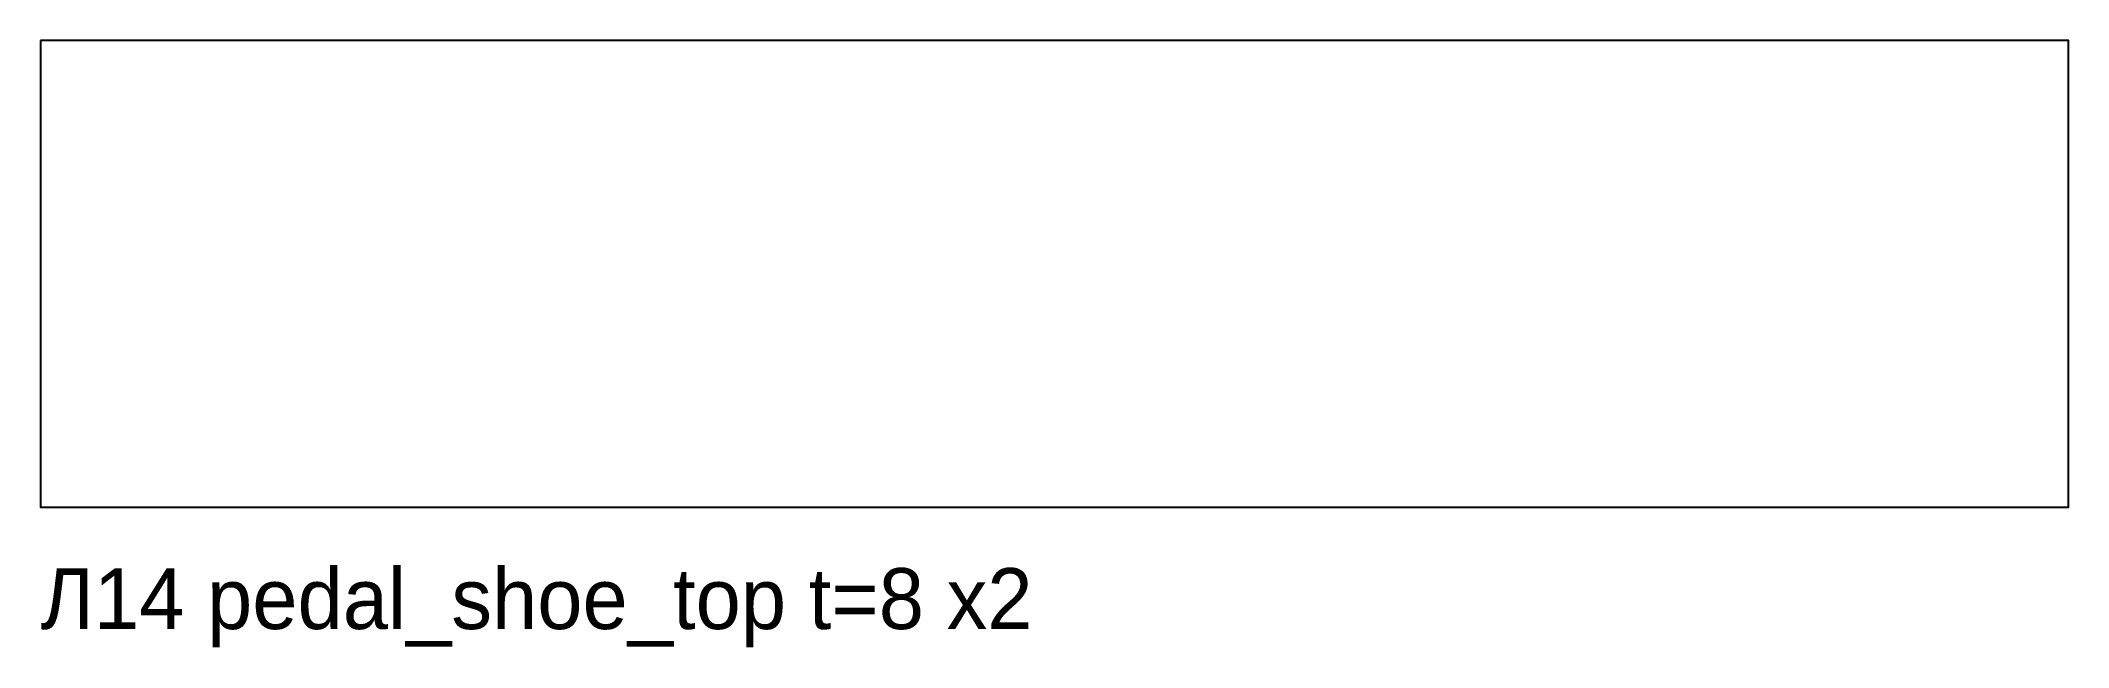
# Model space of a CAD drawing. Header units: millimetres. Extents: x 0 to 200, y -14 to 46.
import ezdxf

# ---------------------------------------------------------------- set-up
doc = ezdxf.new("R2010")
doc.units = ezdxf.units.MM

msp = doc.modelspace()

# ---------------------------------------------------------------- linework, layer by layer
at = {"layer": 'CUT'}
msp.add_lwpolyline([(0, 46), (0, 23), (0, 0), (100, 0), (200, 0), (200, 23), (200, 46), (100, 46), (0, 46)], close=True, dxfattribs=at)

# ---------------------------------------------------------------- texts
at = {"layer": 'TEXT'}
msp.add_text('Л14 pedal_shoe_top t=8 x2', height=6, dxfattribs=at).set_placement((0, -12))

doc.saveas('drawing.dxf')
